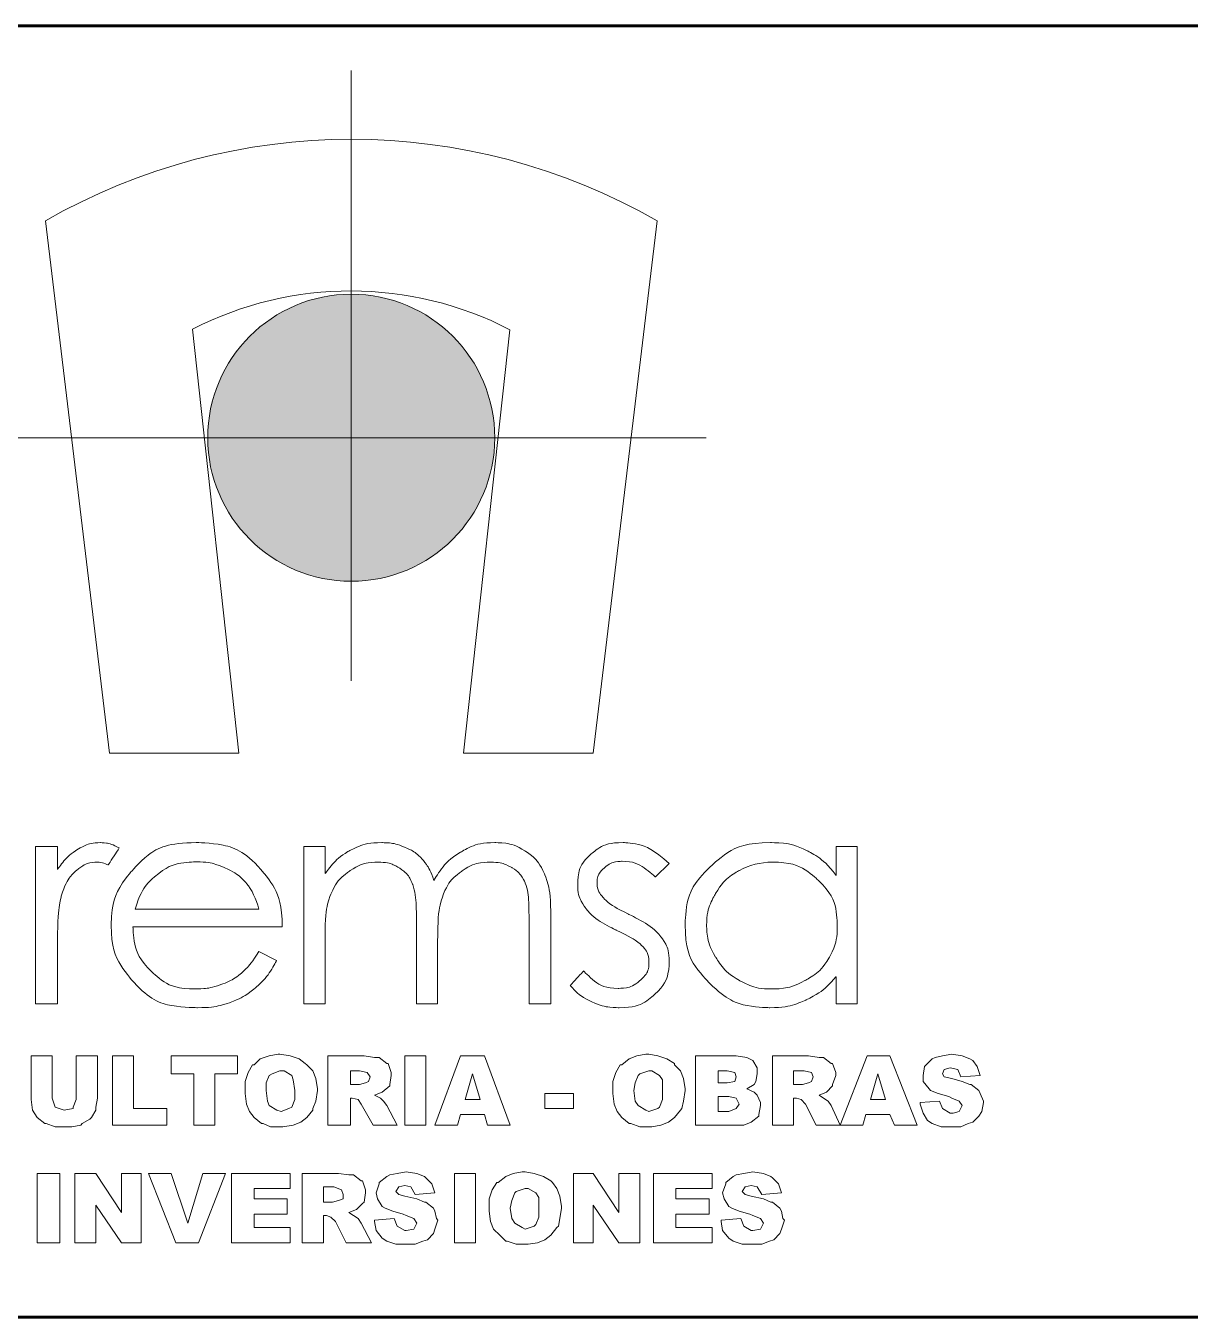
# Model space of a CAD drawing. Header units: inches. Extents: x 140 to 978, y -82 to 38.
# Drawn here: x 881.525 to 884.092, y -58.875 to -56.028 of the extents above; entities that cross this region are included whole.
import ezdxf

# ---------------------------------------------------------------- set-up
doc = ezdxf.new("R2010")
doc.units = ezdxf.units.IN
doc.header["$MEASUREMENT"] = 0
for name, color, linetype, lineweight in [('UNSAAC- ROTULO', 7, 'Continuous', 60), ('UNSAAC-TEXTOS', 250, 'Continuous', 0), ('UNSAAC-TEXTURAS', 250, 'Continuous', 0)]:
    doc.layers.add(name, color=color, linetype=linetype, lineweight=lineweight)
pattern_1 = [(37.5, (-345.113272, -0.87974), (-0.00062993358, 0.0192682377), [0, -0.0152, 0, -0.017, 0, -0.01625]), (7.5, (-345.113272, -0.87974), (0.01769776705, 0.02822146065), [0, -0.0082, 0, -0.0137, 0, -0.00525]), (327.5, (-345.125572, -0.87974), (0.03114141862, 5.659054e-05), [0, -0.005, 0, -0.018, 0, -0.0235]), (317.5, (-345.125572, -0.87974), (0.03006126605, 0.00877675565), [0, -0.0025, 0, -0.0118, 0, -0.0135])]

msp = doc.modelspace()

# ---------------------------------------------------------------- hatches: boundary and pattern name
at = {"layer": 'UNSAAC-TEXTOS'}
h = msp.add_hatch(color=252, dxfattribs=at)
h.dxf.hatch_style = 1
edge = h.paths.add_edge_path()
edge.add_arc((882.2426, -56.9362), 0.3164, 0, 360)
at = {"layer": 'UNSAAC-TEXTURAS', "ltscale": 0.5}
h = msp.add_hatch(dxfattribs=at)
h.set_pattern_fill('AR-SAND', color=256, scale=0.01, style=0)
h.set_pattern_definition(pattern_1)
h.paths.add_polyline_path([(882.3785, -58.036), (882.3823, -58.0397), (882.3823, -58.037)])
h = msp.add_hatch(dxfattribs=at)
h.set_pattern_fill('AR-SAND', color=256, scale=0.01, style=0)
h.set_pattern_definition(pattern_1)
h.paths.add_polyline_path([(883.8015, -58.036), (883.8053, -58.0397), (883.8053, -58.037)])

# ---------------------------------------------------------------- linework, layer by layer
at = {"layer": 'UNSAAC- ROTULO'}
msp.add_lwpolyline([(879.9685, -56.0283), (884.5168, -56.0283), (884.5168, -58.8746), (879.9685, -58.8746)], close=True, dxfattribs=at)
at = {"layer": 'UNSAAC-TEXTOS'}
for p, q in [((882.2426, -56.1265), (882.2426, -57.4722)), ((883.0249, -56.9362), (881.4603, -56.9362))]:
    msp.add_line(p, q, dxfattribs=at)
at = {"layer": 'UNSAAC-TEXTOS', "lineweight": 20}
msp.add_lwpolyline([(881.995, -57.6311), (881.7093, -57.6311), (881.5683, -56.458, -0.266421), (882.9169, -56.458), (882.776, -57.6311), (882.4903, -57.6311), (882.5924, -56.6981, 0.242709), (881.8928, -56.697), (881.995, -57.6311)], format="xyb", close=True, dxfattribs=at)
at = {"layer": 'UNSAAC-TEXTOS'}
for points in [[(881.5833, -58.2985), (881.5368, -58.2985), (881.5368, -58.3916), (881.5368, -58.3949), (881.5401, -58.4181), (881.55, -58.4347), (881.5667, -58.448), (881.57, -58.448), (881.5899, -58.4547), (881.5932, -58.4547), (881.6132, -58.4547), (881.6264, -58.4547), (881.6464, -58.4513), (881.6497, -58.448), (881.6663, -58.4381), (881.6696, -58.4347), (881.6796, -58.4181), (881.6796, -58.4115), (881.6829, -58.3916), (881.6829, -58.2985), (881.6364, -58.2985), (881.6364, -58.3916), (881.6364, -58.3949), (881.6298, -58.4115), (881.6298, -58.4148), (881.6098, -58.4181), (881.5899, -58.4115), (881.5833, -58.3916)], [(881.8357, -58.4148), (881.7626, -58.4148), (881.7626, -58.2985), (881.7161, -58.2985), (881.7161, -58.4513), (881.8357, -58.4513)], [(881.942, -58.3384), (881.9918, -58.3384), (881.9918, -58.2985), (881.8457, -58.2985), (881.8457, -58.3384), (881.8955, -58.3384), (881.8955, -58.4513), (881.942, -58.4513)], [(882.1579, -58.3318), (882.1446, -58.3185), (882.1413, -58.3152), (882.128, -58.3052), (882.1081, -58.2985), (882.0848, -58.2952), (882.0815, -58.2952), (882.0616, -58.2985), (882.0417, -58.3052), (882.0284, -58.3185), (882.0251, -58.3185), (882.0151, -58.3351), (882.0084, -58.355), (882.0084, -58.3749), (882.0084, -58.3816), (882.0118, -58.4048), (882.0184, -58.4214), (882.0284, -58.4347), (882.045, -58.448), (882.0483, -58.448), (882.0649, -58.4547), (882.0882, -58.4547), (882.0915, -58.4547), (882.1147, -58.4513), (882.1313, -58.4447), (882.1446, -58.4347), (882.1579, -58.4181), (882.1579, -58.4148), (882.1646, -58.3982), (882.1679, -58.3749), (882.1679, -58.3716), (882.1646, -58.3484)], [(882.324, -58.3152), (882.3207, -58.3152), (882.3041, -58.3019), (882.2941, -58.3019), (882.2709, -58.2985), (882.1911, -58.2985), (882.1911, -58.4513), (882.241, -58.4513), (882.241, -58.3916), (882.2443, -58.3916), (882.2576, -58.3949), (882.2642, -58.4048), (882.2908, -58.4513), (882.3439, -58.4513), (882.3207, -58.4082), (882.314, -58.3982), (882.3074, -58.3916), (882.2941, -58.3849), (882.3107, -58.3783), (882.3273, -58.365), (882.3273, -58.3617), (882.3307, -58.3417), (882.3307, -58.3351)], [(882.4071, -58.2985), (882.3605, -58.2985), (882.3605, -58.4513), (882.4071, -58.4513)], [(882.5366, -58.2985), (882.4835, -58.2985), (882.427, -58.4513), (882.4768, -58.4513), (882.4835, -58.4281), (882.5366, -58.4281), (882.5432, -58.4513), (882.5931, -58.4513)], [(882.9551, -58.3185), (882.9551, -58.3152), (882.9385, -58.3052), (882.9186, -58.2985), (882.8987, -58.2952), (882.892, -58.2952), (882.8721, -58.2985), (882.8555, -58.3052), (882.8389, -58.3185), (882.8356, -58.3185), (882.8256, -58.3351), (882.8189, -58.355), (882.8189, -58.3749), (882.8189, -58.3816), (882.8223, -58.4048), (882.8289, -58.4214), (882.8389, -58.4347), (882.8555, -58.448), (882.8588, -58.448), (882.8787, -58.4547), (882.8987, -58.4547), (882.9053, -58.4547), (882.9252, -58.4513), (882.9419, -58.4447), (882.9551, -58.4347), (882.9684, -58.4181), (882.9717, -58.4148), (882.9751, -58.3982), (882.9784, -58.3749), (882.9784, -58.3716), (882.9751, -58.3484), (882.9684, -58.3318)], [(883.1279, -58.3085), (883.1146, -58.3019), (883.0913, -58.2985), (883.0016, -58.2985), (883.0016, -58.4513), (883.0847, -58.4513), (883.1079, -58.4513), (883.1245, -58.4447), (883.1412, -58.4314), (883.1412, -58.4281), (883.1445, -58.4082), (883.1445, -58.4015), (883.1378, -58.3849), (883.1312, -58.3783), (883.1146, -58.3716), (883.1312, -58.3617), (883.1345, -58.355), (883.1378, -58.3384), (883.1378, -58.3251)], [(883.3039, -58.3152), (883.3006, -58.3152), (883.284, -58.3019), (883.274, -58.3019), (883.2508, -58.2985), (883.1711, -58.2985), (883.1711, -58.4513), (883.2176, -58.4513), (883.2176, -58.3916), (883.2242, -58.3916), (883.2342, -58.3949), (883.2441, -58.4048), (883.2674, -58.4513), (883.3205, -58.4513), (883.3006, -58.4082), (883.294, -58.3982), (883.284, -58.3916), (883.274, -58.3849), (883.2906, -58.3783), (883.3039, -58.365), (883.3039, -58.3617), (883.3106, -58.3417), (883.3106, -58.3351)], [(883.4301, -58.2985), (883.3803, -58.2985), (883.3205, -58.4513), (883.3704, -58.4513), (883.377, -58.4281), (883.4301, -58.4281), (883.4401, -58.4513), (883.4899, -58.4513)], [(883.6128, -58.3085), (883.6062, -58.3052), (883.5896, -58.2985), (883.5663, -58.2952), (883.5464, -58.2985), (883.5298, -58.3019), (883.5232, -58.3052), (883.5099, -58.3185), (883.5065, -58.3218), (883.5032, -58.3417), (883.5032, -58.355), (883.5165, -58.3716), (883.5198, -58.3749), (883.5364, -58.3816), (883.5597, -58.3882), (883.5663, -58.3916), (883.5829, -58.3982), (883.5896, -58.4082), (883.5829, -58.4214), (883.5697, -58.4248), (883.563, -58.4248), (883.5464, -58.4148), (883.5398, -58.3982), (883.4966, -58.4015), (883.4966, -58.4048), (883.5032, -58.4248), (883.5132, -58.4414), (883.5232, -58.448), (883.5431, -58.4547), (883.5663, -58.4547), (883.5863, -58.4547), (883.6029, -58.448), (883.6128, -58.4447), (883.6261, -58.4314), (883.6328, -58.4214), (883.6361, -58.4015), (883.6361, -58.3982), (883.6294, -58.3816), (883.6261, -58.3749), (883.6095, -58.3617), (883.6062, -58.3617), (883.5896, -58.355), (883.5663, -58.3484), (883.5497, -58.345), (883.5464, -58.3384), (883.5497, -58.3284), (883.563, -58.3251), (883.5796, -58.3284), (883.5863, -58.345), (883.6294, -58.3417), (883.6228, -58.3218)], [(882.0616, -58.3417), (882.0682, -58.3384), (882.0848, -58.3318), (882.0948, -58.3318), (882.1114, -58.3417), (882.1147, -58.3517), (882.1181, -58.3749), (882.1181, -58.3949), (882.1114, -58.4115), (882.1048, -58.4148), (882.0882, -58.4214), (882.0782, -58.4181), (882.0616, -58.4082), (882.0583, -58.3982), (882.0549, -58.3749), (882.0549, -58.3583)], [(882.241, -58.3318), (882.2609, -58.3318), (882.2775, -58.3351), (882.2841, -58.345), (882.2808, -58.355), (882.2742, -58.3583), (882.2609, -58.3617), (882.241, -58.3617)], [(882.51, -58.3384), (882.5266, -58.3949), (882.4934, -58.3949)], [(882.9053, -58.3318), (882.9219, -58.3417), (882.9286, -58.3517), (882.9286, -58.3749), (882.9286, -58.3949), (882.9219, -58.4115), (882.9186, -58.4148), (882.8987, -58.4214), (882.892, -58.4181), (882.8754, -58.4082), (882.8688, -58.3982), (882.8655, -58.3749), (882.8688, -58.3583), (882.8754, -58.3417), (882.8787, -58.3384), (882.8987, -58.3318)], [(883.088, -58.3351), (883.0913, -58.345), (883.088, -58.355), (883.0714, -58.3583), (883.0515, -58.3583), (883.0515, -58.3318), (883.0714, -58.3318)], [(883.2176, -58.3318), (883.2408, -58.3318), (883.2574, -58.3351), (883.2607, -58.345), (883.2574, -58.355), (883.2508, -58.3583), (883.2375, -58.3617), (883.2176, -58.3617)], [(883.4036, -58.3384), (883.4202, -58.3949), (883.387, -58.3949)], [(882.7326, -58.3816), (882.6695, -58.3816), (882.6695, -58.4148), (882.7326, -58.4148)], [(883.0913, -58.3916), (883.098, -58.4048), (883.0913, -58.4148), (883.0747, -58.4214), (883.0515, -58.4214), (883.0515, -58.3882), (883.0747, -58.3882)], [(881.5999, -58.5576), (881.55, -58.5576), (881.55, -58.7104), (881.5999, -58.7104)], [(881.6796, -58.5576), (881.6331, -58.5576), (881.6331, -58.7104), (881.6796, -58.7104), (881.6796, -58.6274), (881.7361, -58.7104), (881.7792, -58.7104), (881.7792, -58.5576), (881.7361, -58.5576), (881.7361, -58.644)], [(881.8457, -58.5576), (881.7959, -58.5576), (881.8556, -58.7104), (881.9055, -58.7104), (881.9653, -58.5576), (881.9154, -58.5576), (881.8822, -58.6673)], [(882.1015, -58.6141), (882.0284, -58.6141), (882.0284, -58.5909), (882.1081, -58.5909), (882.1081, -58.5576), (881.9785, -58.5576), (881.9785, -58.7104), (882.1081, -58.7104), (882.1081, -58.6772), (882.0284, -58.6772), (882.0284, -58.6473), (882.1015, -58.6473)], [(882.2476, -58.561), (882.2376, -58.561), (882.2144, -58.5576), (882.1347, -58.5576), (882.1347, -58.7104), (882.1812, -58.7104), (882.1812, -58.6506), (882.1878, -58.6506), (882.1978, -58.654), (882.2077, -58.6639), (882.231, -58.7104), (882.2875, -58.7104), (882.2642, -58.6673), (882.2576, -58.6573), (882.2476, -58.6506), (882.2376, -58.644), (882.2543, -58.6374), (882.2675, -58.6241), (882.2709, -58.6208), (882.2742, -58.6008), (882.2742, -58.5942), (882.2675, -58.5742), (882.2642, -58.5742)], [(882.4071, -58.6208), (882.4037, -58.6208), (882.3871, -58.6141), (882.3605, -58.6075), (882.3473, -58.6041), (882.3406, -58.5975), (882.3473, -58.5875), (882.3605, -58.5842), (882.3738, -58.5875), (882.3838, -58.6041), (882.427, -58.6008), (882.4203, -58.5809), (882.4071, -58.5676), (882.4037, -58.5643), (882.3871, -58.5576), (882.3639, -58.5543), (882.3439, -58.5576), (882.3273, -58.561), (882.3207, -58.5643), (882.3041, -58.5776), (882.3041, -58.5809), (882.2974, -58.6008), (882.3008, -58.6141), (882.3107, -58.6307), (882.3174, -58.634), (882.334, -58.6407), (882.3572, -58.6473), (882.3639, -58.6506), (882.3805, -58.6573), (882.3871, -58.6673), (882.3805, -58.6805), (882.3639, -58.6839), (882.3605, -58.6839), (882.3439, -58.6739), (882.3373, -58.6573), (882.2941, -58.6606), (882.2941, -58.6639), (882.2974, -58.6839), (882.3107, -58.7005), (882.3207, -58.7071), (882.3406, -58.7138), (882.3639, -58.7138), (882.3838, -58.7138), (882.4004, -58.7071), (882.4104, -58.7038), (882.4237, -58.6905), (882.427, -58.6805), (882.4336, -58.6606), (882.4303, -58.6573), (882.427, -58.6407), (882.4237, -58.634)], [(882.5167, -58.5576), (882.4702, -58.5576), (882.4702, -58.7104), (882.5167, -58.7104)], [(882.6828, -58.5742), (882.6661, -58.5643), (882.6462, -58.5576), (882.6263, -58.5543), (882.6196, -58.5543), (882.5997, -58.5576), (882.5831, -58.5643), (882.5665, -58.5776), (882.5632, -58.5776), (882.5532, -58.5942), (882.5466, -58.6141), (882.5466, -58.634), (882.5466, -58.6407), (882.5499, -58.6639), (882.5565, -58.6805), (882.5698, -58.6938), (882.5831, -58.7071), (882.5864, -58.7071), (882.6064, -58.7138), (882.6263, -58.7138), (882.6329, -58.7138), (882.6529, -58.7104), (882.6695, -58.7038), (882.6828, -58.6938), (882.696, -58.6772), (882.6994, -58.6739), (882.7027, -58.6573), (882.706, -58.634), (882.706, -58.6307), (882.7027, -58.6075), (882.696, -58.5909), (882.6861, -58.5776)], [(882.7758, -58.5576), (882.7326, -58.5576), (882.7326, -58.7104), (882.7758, -58.7104), (882.7758, -58.6274), (882.8322, -58.7104), (882.8787, -58.7104), (882.8787, -58.5576), (882.8322, -58.5576), (882.8322, -58.644)], [(883.0382, -58.5576), (882.9086, -58.5576), (882.9086, -58.7104), (883.0382, -58.7104), (883.0382, -58.6772), (882.9585, -58.6772), (882.9585, -58.6473), (883.0315, -58.6473), (883.0315, -58.6141), (882.9585, -58.6141), (882.9585, -58.5909), (883.0382, -58.5909)], [(883.1711, -58.6208), (883.1677, -58.6208), (883.1511, -58.6141), (883.1245, -58.6075), (883.1113, -58.6041), (883.1046, -58.5975), (883.1113, -58.5875), (883.1245, -58.5842), (883.1378, -58.5875), (883.1478, -58.6041), (883.191, -58.6008), (883.1843, -58.5809), (883.1711, -58.5676), (883.1677, -58.5643), (883.1511, -58.5576), (883.1279, -58.5543), (883.1079, -58.5576), (883.0913, -58.561), (883.0847, -58.5643), (883.0681, -58.5776), (883.0681, -58.5809), (883.0614, -58.6008), (883.0648, -58.6141), (883.0747, -58.6307), (883.0814, -58.634), (883.098, -58.6407), (883.1212, -58.6473), (883.1279, -58.6506), (883.1445, -58.6573), (883.1511, -58.6673), (883.1445, -58.6805), (883.1279, -58.6839), (883.1245, -58.6839), (883.1079, -58.6739), (883.1013, -58.6573), (883.0581, -58.6606), (883.0581, -58.6639), (883.0614, -58.6839), (883.0747, -58.7005), (883.0847, -58.7071), (883.1046, -58.7138), (883.1279, -58.7138), (883.1478, -58.7138), (883.1644, -58.7071), (883.1744, -58.7038), (883.1877, -58.6905), (883.191, -58.6805), (883.1976, -58.6606), (883.1943, -58.6573), (883.191, -58.6407), (883.1877, -58.634)], [(882.221, -58.5942), (882.2244, -58.6041), (882.2244, -58.6141), (882.2144, -58.6174), (882.2011, -58.6208), (882.1812, -58.6208), (882.1812, -58.5875), (882.2044, -58.5875)], [(882.6495, -58.6008), (882.6562, -58.6108), (882.6562, -58.634), (882.6562, -58.654), (882.6495, -58.6706), (882.6462, -58.6739), (882.6263, -58.6805), (882.6196, -58.6772), (882.603, -58.6673), (882.5964, -58.6573), (882.5931, -58.634), (882.5964, -58.6174), (882.603, -58.6008), (882.6064, -58.5975), (882.6263, -58.5909), (882.6329, -58.5909)]]:
    msp.add_lwpolyline(points, close=True, dxfattribs=at)
msp.add_circle((882.2426, -56.9362), 0.3164, dxfattribs=at)
for points, knots in [([(881.5468, -57.8371), (881.5468, -57.8371), (881.5948, -57.8371), (881.5948, -57.8371), (881.5948, -57.8371), (881.5948, -57.8371), (881.5948, -57.8878), (881.5948, -57.8878), (881.5948, -57.8878), (881.609, -57.8678), (881.6241, -57.853), (881.64, -57.8432), (881.64, -57.8432), (881.6559, -57.8335), (881.6725, -57.8286), (881.6896, -57.8286), (881.6896, -57.8286), (881.7026, -57.8286), (881.7164, -57.8325), (881.7312, -57.8403), (881.7312, -57.8403), (881.7312, -57.8403), (881.7067, -57.8778), (881.7067, -57.8778), (881.7067, -57.8778), (881.6969, -57.8737), (881.6887, -57.8717), (881.6819, -57.8717), (881.6819, -57.8717), (881.6663, -57.8717), (881.6512, -57.8778), (881.6367, -57.89), (881.6367, -57.89), (881.6222, -57.9022), (881.6111, -57.9212), (881.6034, -57.9469), (881.6034, -57.9469), (881.5976, -57.9666), (881.5948, -58.0066), (881.5948, -58.0666), (881.5948, -58.0666), (881.5948, -58.0666), (881.5948, -58.1839), (881.5948, -58.1839), (881.5948, -58.1839), (881.5948, -58.1839), (881.5468, -58.1839), (881.5468, -58.1839), (881.5468, -58.1839), (881.5468, -58.1839), (881.5468, -57.8371), (881.5468, -57.8371)], [0, 0, 0, 0, 0.071429, 0.071429, 0.071429, 0.107143, 0.142857, 0.142857, 0.142857, 0.178571, 0.214286, 0.214286, 0.214286, 0.25, 0.285714, 0.285714, 0.285714, 0.321429, 0.357143, 0.357143, 0.357143, 0.392857, 0.428571, 0.428571, 0.428571, 0.464286, 0.5, 0.5, 0.5, 0.535714, 0.571429, 0.571429, 0.571429, 0.607143, 0.642857, 0.642857, 0.642857, 0.678571, 0.714286, 0.714286, 0.714286, 0.75, 0.785714, 0.785714, 0.785714, 0.821429, 0.857143, 0.857143, 0.857143, 0.928571, 1, 1, 1, 1]), ([(882.0386, -58.0689), (882.0386, -58.0689), (882.0781, -58.0887), (882.0781, -58.0887), (882.0781, -58.0887), (882.0651, -58.1128), (882.0501, -58.1323), (882.0331, -58.1471), (882.0331, -58.1471), (882.016, -58.1618), (881.997, -58.1731), (881.9757, -58.1808), (881.9757, -58.1808), (881.9543, -58.1886), (881.9303, -58.1924), (881.9035, -58.1924), (881.9035, -58.1924), (881.8438, -58.1924), (881.7973, -58.1739), (881.7637, -58.1369), (881.7637, -58.1369), (881.7302, -58.0998), (881.7134, -58.058), (881.7134, -58.0115), (881.7134, -58.0115), (881.7134, -57.9676), (881.7276, -57.9284), (881.7561, -57.8941), (881.7561, -57.8941), (881.7921, -57.8505), (881.8404, -57.8286), (881.9009, -57.8286), (881.9009, -57.8286), (881.9631, -57.8286), (882.013, -57.851), (882.0501, -57.8957), (882.0501, -57.8957), (882.0765, -57.9273), (882.09, -57.9667), (882.0904, -58.0141), (882.0904, -58.0141), (882.0904, -58.0141), (881.7613, -58.0141), (881.7613, -58.0141), (881.7613, -58.0141), (881.7623, -58.0542), (881.7759, -58.0871), (881.802, -58.1127), (881.802, -58.1127), (881.8283, -58.1384), (881.8608, -58.1512), (881.8993, -58.1512), (881.8993, -58.1512), (881.9179, -58.1512), (881.9361, -58.1482), (881.9537, -58.1421), (881.9537, -58.1421), (881.9713, -58.136), (881.9862, -58.1279), (881.9986, -58.1178), (881.9986, -58.1178), (882.0109, -58.1077), (882.0243, -58.0915), (882.0386, -58.0689)], [0, 0, 0, 0, 0.058824, 0.058824, 0.058824, 0.088235, 0.117647, 0.117647, 0.117647, 0.147059, 0.176471, 0.176471, 0.176471, 0.205882, 0.235294, 0.235294, 0.235294, 0.264706, 0.294118, 0.294118, 0.294118, 0.323529, 0.352941, 0.352941, 0.352941, 0.382353, 0.411765, 0.411765, 0.411765, 0.441176, 0.470588, 0.470588, 0.470588, 0.5, 0.529412, 0.529412, 0.529412, 0.558824, 0.588235, 0.588235, 0.588235, 0.617647, 0.647059, 0.647059, 0.647059, 0.676471, 0.705882, 0.705882, 0.705882, 0.735294, 0.764706, 0.764706, 0.764706, 0.794118, 0.823529, 0.823529, 0.823529, 0.852941, 0.882353, 0.882353, 0.882353, 0.941176, 1, 1, 1, 1]), ([(882.1382, -57.8371), (882.1382, -57.8371), (882.1848, -57.8371), (882.1848, -57.8371), (882.1848, -57.8371), (882.1848, -57.8371), (882.1848, -57.897), (882.1848, -57.897), (882.1848, -57.897), (882.2011, -57.8749), (882.2178, -57.8587), (882.2351, -57.8485), (882.2351, -57.8485), (882.2587, -57.8352), (882.2836, -57.8286), (882.3097, -57.8286), (882.3097, -57.8286), (882.3274, -57.8286), (882.3441, -57.8318), (882.36, -57.8385), (882.36, -57.8385), (882.3758, -57.845), (882.3888, -57.8538), (882.3988, -57.8647), (882.3988, -57.8647), (882.4089, -57.8757), (882.4176, -57.8914), (882.425, -57.9118), (882.425, -57.9118), (882.4405, -57.8846), (882.4601, -57.8639), (882.4834, -57.8498), (882.4834, -57.8498), (882.5068, -57.8356), (882.5319, -57.8286), (882.5589, -57.8286), (882.5589, -57.8286), (882.584, -57.8286), (882.6063, -57.8347), (882.6255, -57.8468), (882.6255, -57.8468), (882.6448, -57.8588), (882.6591, -57.8757), (882.6685, -57.8974), (882.6685, -57.8974), (882.6778, -57.919), (882.6825, -57.9515), (882.6825, -57.9948), (882.6825, -57.9948), (882.6825, -57.9948), (882.6825, -58.1839), (882.6825, -58.1839), (882.6825, -58.1839), (882.6825, -58.1839), (882.6345, -58.1839), (882.6345, -58.1839), (882.6345, -58.1839), (882.6345, -58.1839), (882.6345, -57.9947), (882.6345, -57.9947), (882.6345, -57.9947), (882.6345, -57.9575), (882.6318, -57.932), (882.6262, -57.9181), (882.6262, -57.9181), (882.6206, -57.9041), (882.6111, -57.8929), (882.5976, -57.8844), (882.5976, -57.8844), (882.5842, -57.8759), (882.5682, -57.8717), (882.5494, -57.8717), (882.5494, -57.8717), (882.5268, -57.8717), (882.506, -57.8781), (882.4873, -57.8908), (882.4873, -57.8908), (882.4684, -57.9036), (882.4547, -57.9206), (882.446, -57.9418), (882.446, -57.9418), (882.4373, -57.963), (882.433, -57.9985), (882.433, -58.0481), (882.433, -58.0481), (882.433, -58.0481), (882.433, -58.1839), (882.433, -58.1839), (882.433, -58.1839), (882.433, -58.1839), (882.3864, -58.1839), (882.3864, -58.1839), (882.3864, -58.1839), (882.3864, -58.1839), (882.3864, -58.0064), (882.3864, -58.0064), (882.3864, -58.0064), (882.3864, -57.9646), (882.3836, -57.9362), (882.3781, -57.9212), (882.3781, -57.9212), (882.3726, -57.9062), (882.3632, -57.8942), (882.3496, -57.8852), (882.3496, -57.8852), (882.3359, -57.8761), (882.3197, -57.8717), (882.301, -57.8717), (882.301, -57.8717), (882.2793, -57.8717), (882.2591, -57.8779), (882.2402, -57.8903), (882.2402, -57.8903), (882.2214, -57.9027), (882.2074, -57.9195), (882.1984, -57.9405), (882.1984, -57.9405), (882.1894, -57.9615), (882.1848, -57.9937), (882.1848, -58.037), (882.1848, -58.037), (882.1848, -58.037), (882.1848, -58.1839), (882.1848, -58.1839), (882.1848, -58.1839), (882.1848, -58.1839), (882.1382, -58.1839), (882.1382, -58.1839), (882.1382, -58.1839), (882.1382, -58.1839), (882.1382, -57.8371), (882.1382, -57.8371)], [0, 0, 0, 0, 0.029412, 0.029412, 0.029412, 0.044118, 0.058824, 0.058824, 0.058824, 0.073529, 0.088235, 0.088235, 0.088235, 0.102941, 0.117647, 0.117647, 0.117647, 0.132353, 0.147059, 0.147059, 0.147059, 0.161765, 0.176471, 0.176471, 0.176471, 0.191176, 0.205882, 0.205882, 0.205882, 0.220588, 0.235294, 0.235294, 0.235294, 0.25, 0.264706, 0.264706, 0.264706, 0.279412, 0.294118, 0.294118, 0.294118, 0.308824, 0.323529, 0.323529, 0.323529, 0.338235, 0.352941, 0.352941, 0.352941, 0.367647, 0.382353, 0.382353, 0.382353, 0.397059, 0.411765, 0.411765, 0.411765, 0.426471, 0.441176, 0.441176, 0.441176, 0.455882, 0.470588, 0.470588, 0.470588, 0.485294, 0.5, 0.5, 0.5, 0.514706, 0.529412, 0.529412, 0.529412, 0.544118, 0.558824, 0.558824, 0.558824, 0.573529, 0.588235, 0.588235, 0.588235, 0.602941, 0.617647, 0.617647, 0.617647, 0.632353, 0.647059, 0.647059, 0.647059, 0.661765, 0.676471, 0.676471, 0.676471, 0.691176, 0.705882, 0.705882, 0.705882, 0.720588, 0.735294, 0.735294, 0.735294, 0.75, 0.764706, 0.764706, 0.764706, 0.779412, 0.794118, 0.794118, 0.794118, 0.808824, 0.823529, 0.823529, 0.823529, 0.838235, 0.852941, 0.852941, 0.852941, 0.867647, 0.882353, 0.882353, 0.882353, 0.897059, 0.911765, 0.911765, 0.911765, 0.926471, 0.941176, 0.941176, 0.941176, 0.970588, 1, 1, 1, 1]), ([(882.9435, -57.8747), (882.9435, -57.8747), (882.9133, -57.9043), (882.9133, -57.9043), (882.9133, -57.9043), (882.8883, -57.8813), (882.8637, -57.8697), (882.8398, -57.8697), (882.8398, -57.8697), (882.8246, -57.8697), (882.8116, -57.8745), (882.8008, -57.8841), (882.8008, -57.8841), (882.7899, -57.8936), (882.7844, -57.9048), (882.7844, -57.9175), (882.7844, -57.9175), (882.7844, -57.9287), (882.7889, -57.9395), (882.7978, -57.9496), (882.7978, -57.9496), (882.8067, -57.9601), (882.8255, -57.9723), (882.8541, -57.9863), (882.8541, -57.9863), (882.8889, -58.0034), (882.9125, -58.0201), (882.9251, -58.0359), (882.9251, -58.0359), (882.9373, -58.0521), (882.9435, -58.0702), (882.9435, -58.0904), (882.9435, -58.0904), (882.9435, -58.1189), (882.933, -58.143), (882.9119, -58.1628), (882.9119, -58.1628), (882.8909, -58.1825), (882.8646, -58.1924), (882.8331, -58.1924), (882.8331, -58.1924), (882.8121, -58.1924), (882.7921, -58.188), (882.7729, -58.1793), (882.7729, -58.1793), (882.7538, -58.1706), (882.738, -58.1586), (882.7255, -58.1433), (882.7255, -58.1433), (882.7255, -58.1433), (882.7549, -58.1114), (882.7549, -58.1114), (882.7549, -58.1114), (882.7788, -58.1371), (882.8043, -58.1499), (882.8311, -58.1499), (882.8311, -58.1499), (882.8499, -58.1499), (882.8659, -58.1441), (882.8791, -58.1327), (882.8791, -58.1327), (882.8923, -58.1213), (882.8989, -58.1078), (882.8989, -58.0923), (882.8989, -58.0923), (882.8989, -58.0796), (882.8946, -58.0683), (882.8859, -58.0583), (882.8859, -58.0583), (882.8771, -58.0485), (882.8574, -58.0362), (882.8268, -58.0214), (882.8268, -58.0214), (882.7939, -58.0052), (882.7715, -57.9894), (882.7597, -57.9737), (882.7597, -57.9737), (882.7478, -57.958), (882.7419, -57.9401), (882.7419, -57.92), (882.7419, -57.92), (882.7419, -57.8938), (882.7514, -57.872), (882.7702, -57.8546), (882.7702, -57.8546), (882.7892, -57.8373), (882.8131, -57.8286), (882.842, -57.8286), (882.842, -57.8286), (882.8756, -57.8286), (882.9094, -57.8439), (882.9435, -57.8747)], [0, 0, 0, 0, 0.041667, 0.041667, 0.041667, 0.0625, 0.083333, 0.083333, 0.083333, 0.104167, 0.125, 0.125, 0.125, 0.145833, 0.166667, 0.166667, 0.166667, 0.1875, 0.208333, 0.208333, 0.208333, 0.229167, 0.25, 0.25, 0.25, 0.270833, 0.291667, 0.291667, 0.291667, 0.3125, 0.333333, 0.333333, 0.333333, 0.354167, 0.375, 0.375, 0.375, 0.395833, 0.416667, 0.416667, 0.416667, 0.4375, 0.458333, 0.458333, 0.458333, 0.479167, 0.5, 0.5, 0.5, 0.520833, 0.541667, 0.541667, 0.541667, 0.5625, 0.583333, 0.583333, 0.583333, 0.604167, 0.625, 0.625, 0.625, 0.645833, 0.666667, 0.666667, 0.666667, 0.6875, 0.708333, 0.708333, 0.708333, 0.729167, 0.75, 0.75, 0.75, 0.770833, 0.791667, 0.791667, 0.791667, 0.8125, 0.833333, 0.833333, 0.833333, 0.854167, 0.875, 0.875, 0.875, 0.895833, 0.916667, 0.916667, 0.916667, 0.958333, 1, 1, 1, 1]), ([(883.3579, -57.8371), (883.3579, -57.8371), (883.3579, -58.1839), (883.3579, -58.1839), (883.3579, -58.1839), (883.3579, -58.1839), (883.3113, -58.1839), (883.3113, -58.1839), (883.3113, -58.1839), (883.3113, -58.1839), (883.3113, -58.1242), (883.3113, -58.1242), (883.3113, -58.1242), (883.2917, -58.147), (883.2697, -58.1641), (883.2453, -58.1754), (883.2453, -58.1754), (883.2209, -58.1867), (883.1942, -58.1924), (883.1653, -58.1924), (883.1653, -58.1924), (883.1139, -58.1924), (883.0699, -58.1746), (883.0334, -58.1391), (883.0334, -58.1391), (882.997, -58.1035), (882.9788, -58.0604), (882.9788, -58.0095), (882.9788, -58.0095), (882.9788, -57.9597), (882.9972, -57.9171), (883.034, -57.8817), (883.034, -57.8817), (883.0707, -57.8463), (883.1149, -57.8286), (883.1667, -57.8286), (883.1667, -57.8286), (883.1965, -57.8286), (883.2235, -57.8346), (883.2477, -57.8465), (883.2477, -57.8465), (883.2718, -57.8585), (883.293, -57.8766), (883.3113, -57.9009), (883.3113, -57.9009), (883.3113, -57.9009), (883.3113, -57.8371), (883.3113, -57.8371), (883.3113, -57.8371), (883.3113, -57.8371), (883.3579, -57.8371), (883.3579, -57.8371)], [0, 0, 0, 0, 0.071429, 0.071429, 0.071429, 0.107143, 0.142857, 0.142857, 0.142857, 0.178571, 0.214286, 0.214286, 0.214286, 0.25, 0.285714, 0.285714, 0.285714, 0.321429, 0.357143, 0.357143, 0.357143, 0.392857, 0.428571, 0.428571, 0.428571, 0.464286, 0.5, 0.5, 0.5, 0.535714, 0.571429, 0.571429, 0.571429, 0.607143, 0.642857, 0.642857, 0.642857, 0.678571, 0.714286, 0.714286, 0.714286, 0.75, 0.785714, 0.785714, 0.785714, 0.821429, 0.857143, 0.857143, 0.857143, 0.928571, 1, 1, 1, 1]), ([(882.039, -57.9755), (882.0327, -57.9517), (882.0236, -57.9327), (882.0116, -57.9185), (882.0116, -57.9185), (881.9995, -57.9042), (881.9836, -57.8928), (881.9638, -57.8841), (881.9638, -57.8841), (881.9441, -57.8754), (881.9233, -57.871), (881.9016, -57.871), (881.9016, -57.871), (881.8656, -57.871), (881.8347, -57.8819), (881.8089, -57.9038), (881.8089, -57.9038), (881.7899, -57.9198), (881.7757, -57.9436), (881.766, -57.9755), (881.766, -57.9755), (881.766, -57.9755), (882.039, -57.9755), (882.039, -57.9755)], [0, 0, 0, 0, 0.142857, 0.142857, 0.142857, 0.214286, 0.285714, 0.285714, 0.285714, 0.357143, 0.428571, 0.428571, 0.428571, 0.5, 0.571429, 0.571429, 0.571429, 0.642857, 0.714286, 0.714286, 0.714286, 0.857143, 1, 1, 1, 1]), ([(883.1703, -57.8717), (883.1443, -57.8717), (883.1202, -57.8778), (883.0982, -57.89), (883.0982, -57.89), (883.0762, -57.9021), (883.0587, -57.9191), (883.0457, -57.9411), (883.0457, -57.9411), (883.0326, -57.9631), (883.0261, -57.9864), (883.0261, -58.011), (883.0261, -58.011), (883.0261, -58.0353), (883.0326, -58.0586), (883.0458, -58.0808), (883.0458, -58.0808), (883.0589, -58.103), (883.0765, -58.1203), (883.0987, -58.1326), (883.0987, -58.1326), (883.1208, -58.145), (883.1446, -58.1512), (883.17, -58.1512), (883.17, -58.1512), (883.1955, -58.1512), (883.2198, -58.1451), (883.2427, -58.1328), (883.2427, -58.1328), (883.2656, -58.1205), (883.2832, -58.104), (883.2956, -58.083), (883.2956, -58.083), (883.3079, -58.0621), (883.3141, -58.0384), (883.3141, -58.0122), (883.3141, -58.0122), (883.3141, -57.9723), (883.3002, -57.9388), (883.2725, -57.912), (883.2725, -57.912), (883.2448, -57.8851), (883.2108, -57.8717), (883.1703, -57.8717)], [0, 0, 0, 0, 0.083333, 0.083333, 0.083333, 0.125, 0.166667, 0.166667, 0.166667, 0.208333, 0.25, 0.25, 0.25, 0.291667, 0.333333, 0.333333, 0.333333, 0.375, 0.416667, 0.416667, 0.416667, 0.458333, 0.5, 0.5, 0.5, 0.541667, 0.583333, 0.583333, 0.583333, 0.625, 0.666667, 0.666667, 0.666667, 0.708333, 0.75, 0.75, 0.75, 0.791667, 0.833333, 0.833333, 0.833333, 0.916667, 1, 1, 1, 1])]:
    msp.add_open_spline(points, degree=3, knots=knots, dxfattribs=at)

doc.saveas('drawing.dxf')
